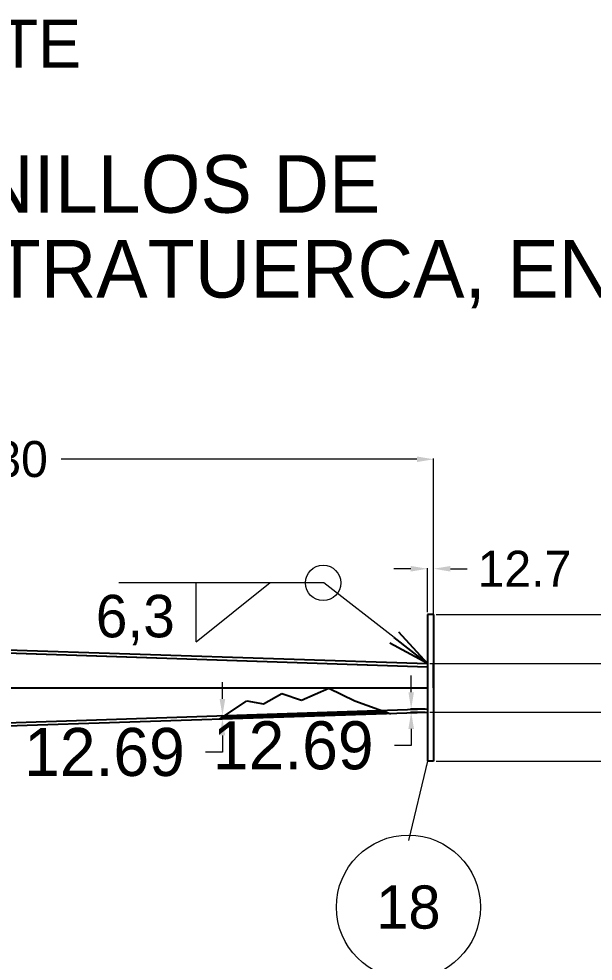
# Model space of a CAD drawing. Header units: centimetres. Extents: x 14 to 66415, y 14 to 43040.
# Drawn here: x 41928 to 44320, y 36789 to 40716 of the extents above; entities that cross this region are included whole.
import ezdxf
from ezdxf.enums import TextEntityAlignment as Align

# ---------------------------------------------------------------- set-up
doc = ezdxf.new("R2010")
doc.units = ezdxf.units.CM
doc.header["$LTSCALE"] = 10
doc.header["$MEASUREMENT"] = 0
doc.layers.get('0').update_dxf_attribs({"linetype": 'CONTINUOUS'})
doc.layers.get('DEFPOINTS').update_dxf_attribs({"color": 2, "linetype": 'CONTINUOUS'})
for name, color, linetype in [('ACERO1', 144, 'CONTINUOUS'), ('DIMENCIONES', 252, 'CONTINUOUS'), ('TEXT', 7, 'CONTINUOUS'), ('TEXTOS', 7, 'CONTINUOUS')]:
    doc.layers.add(name, color=color, linetype=linetype)
doc.styles.get("Standard").update_dxf_attribs({"font": ''})
doc.styles.add('Zurich', font='')
doc.styles.get('Standard').set_extended_font_data('Zurich Ex BT')
doc.styles.get('Zurich').set_extended_font_data('Zurich Ex BT')
doc.dimstyles.get("Standard").update_dxf_attribs({"dimtxt": 200, "dimasz": 80, "dimexe": 3, "dimexo": 10, "dimgap": 0.09, "dimtad": 0, "dimtih": 1, "dimtoh": 1, "dimzin": 0, "dimdsep": 46, "dimtxsty": 'Standard', "dimcen": 0.09, "dimclrd": 256, "dimclre": 256, "dimclrt": 256, "dimadec": 0, "dimazin": 0, "dimtfac": 1, "dimtofl": 0, "dimtmove": 0, "dimatfit": 3, "dimfxl": 0, "dimtolj": 1, "dimtzin": 0, "dimlwd": 0, "dimlwe": 0, "dimarcsym": 0})

# ---------------------------------------------------------------- blocks, each defined once
blk = doc.blocks.new('*D162')
at = {"layer": 'DEFPOINTS', "color": 0}
for p in [(43630.6, 38029.1), (43630.6, 37827.4), (44511.9, 37827.4)]:
    blk.add_point(p, dxfattribs=at)
at = {"layer": 'DIMENCIONES', "lineweight": 0}
for p, q in [((44511.9, 38099.1), (44511.9, 38169.1)), ((43640.6, 38029.1), (44514.9, 38029.1)), ((43640.6, 37827.4), (44514.9, 37827.4)), ((44511.9, 37757.4), (44511.9, 37687.4))]:
    blk.add_line(p, q, dxfattribs=at)
at = {"layer": 'DIMENCIONES'}
for points in [[(44500.3, 38099.1), (44523.6, 38099.1), (44511.9, 38029.1)], [(44500.3, 37757.4), (44523.6, 37757.4), (44511.9, 37827.4)]]:
    blk.add_solid(points, dxfattribs=at)
at = {"layer": 'DIMENCIONES', "insert": (44511.9, 37928.3), "char_height": 150, "attachment_point": 5}
blk.add_mtext('\\A1;100', dxfattribs=at)
blk = doc.blocks.new('*D163')
at = {"layer": 'DEFPOINTS', "color": 0}
for p in [(43656, 38234.3), (43656, 37622.3), (45131.5, 37622.3)]:
    blk.add_point(p, dxfattribs=at)
at = {"layer": 'DIMENCIONES', "lineweight": 0}
for p, q in [((43666, 38234.3), (45134.5, 38234.3)), ((45131.5, 38164.3), (45131.5, 37968.9)), ((45131.5, 37692.3), (45131.5, 37816)), ((43666, 37622.3), (45134.5, 37622.3))]:
    blk.add_line(p, q, dxfattribs=at)
at = {"layer": 'DIMENCIONES'}
for points in [[(45119.8, 38164.3), (45143.2, 38164.3), (45131.5, 38234.3)], [(45119.8, 37692.3), (45143.2, 37692.3), (45131.5, 37622.3)]]:
    blk.add_solid(points, dxfattribs=at)
at = {"layer": 'DIMENCIONES', "insert": (45131.5, 37892.4), "char_height": 150, "attachment_point": 5}
blk.add_mtext('\\A1;306', dxfattribs=at)
blk = doc.blocks.new('*D164')
at = {"layer": 'DEFPOINTS', "color": 0}
for p in [(43656, 38424.6), (43630.6, 38234.3), (43656, 38234.3)]:
    blk.add_point(p, dxfattribs=at)
at = {"layer": 'DIMENCIONES', "lineweight": 0}
for p, q in [((43560.6, 38424.6), (43490.6, 38424.6)), ((43630.6, 38244.3), (43630.6, 38427.6)), ((43656, 38244.3), (43656, 38427.6)), ((43726, 38424.6), (43796, 38424.6))]:
    blk.add_line(p, q, dxfattribs=at)
at = {"layer": 'DIMENCIONES'}
for points in [[(43560.6, 38436.2), (43560.6, 38412.9), (43630.6, 38424.6)], [(43726, 38436.2), (43726, 38412.9), (43656, 38424.6)]]:
    blk.add_solid(points, dxfattribs=at)
at = {"layer": 'DIMENCIONES', "insert": (44034.1, 38424.6), "char_height": 150, "attachment_point": 5}
blk.add_mtext('\\A1;12.7', dxfattribs=at)
blk = doc.blocks.new('*D165')
at = {"layer": 'DEFPOINTS', "color": 0}
for p in [(42776.2, 37799.7), (42784.2, 37799.7), (42784.5, 37812.4)]:
    blk.add_point(p, dxfattribs=at)
at = {"layer": 'TEXTOS', "lineweight": 0}
for p, q in [((42776.2, 37882.4), (42776.2, 37952.4)), ((42774.5, 37812.4), (42773.2, 37812.4)), ((42774.2, 37799.7), (42773.2, 37799.7)), ((42776.2, 37729.7), (42776.2, 37659.7)), ((42776.2, 37659.7), (42706.2, 37659.7))]:
    blk.add_line(p, q, dxfattribs=at)
at = {"layer": 'TEXTOS'}
for points in [[(42764.5, 37882.4), (42787.9, 37882.4), (42776.2, 37812.4)], [(42764.5, 37729.7), (42787.9, 37729.7), (42776.2, 37799.7)]]:
    blk.add_solid(points, dxfattribs=at)
at = {"layer": 'TEXTOS', "insert": (42285, 37659.7), "char_height": 200, "attachment_point": 5}
blk.add_mtext('\\A1;12.69', dxfattribs=at)
blk = doc.blocks.new('*D166')
at = {"layer": 'DEFPOINTS', "color": 0}
for p in [(43562.4, 37827.4), (43630.2, 37840.1), (43630.6, 37827.4)]:
    blk.add_point(p, dxfattribs=at)
at = {"layer": 'TEXTOS', "lineweight": 0}
for p, q in [((43562.4, 37910.1), (43562.4, 37980.1)), ((43620.2, 37840.1), (43559.4, 37840.1)), ((43620.6, 37827.4), (43559.4, 37827.4)), ((43562.4, 37757.4), (43562.4, 37687.4)), ((43562.4, 37687.4), (43492.4, 37687.4))]:
    blk.add_line(p, q, dxfattribs=at)
at = {"layer": 'TEXTOS'}
for points in [[(43550.8, 37910.1), (43574.1, 37910.1), (43562.4, 37840.1)], [(43550.8, 37757.4), (43574.1, 37757.4), (43562.4, 37827.4)]]:
    blk.add_solid(points, dxfattribs=at)
at = {"layer": 'TEXTOS', "insert": (43071.2, 37687.4), "char_height": 200, "attachment_point": 5}
blk.add_mtext('\\A1;12.69', dxfattribs=at)
blk = doc.blocks.new('*D211')
at = {"layer": 'DEFPOINTS', "color": 0}
for p in [(43656, 38880.8), (39996, 38148.3), (43656, 37928.3)]:
    blk.add_point(p, dxfattribs=at)
at = {"layer": 'DIMENCIONES', "lineweight": 0}
for p, q in [((39996, 38158.3), (39996, 38883.8)), ((40066, 38880.8), (41547.3, 38880.8)), ((43586, 38880.8), (42104.7, 38880.8)), ((43656, 37938.3), (43656, 38883.8))]:
    blk.add_line(p, q, dxfattribs=at)
at = {"layer": 'DIMENCIONES'}
for points in [[(40066, 38892.5), (40066, 38869.1), (39996, 38880.8)], [(43586, 38892.5), (43586, 38869.1), (43656, 38880.8)]]:
    blk.add_solid(points, dxfattribs=at)
at = {"layer": 'DIMENCIONES', "insert": (41826, 38880.8), "char_height": 150, "attachment_point": 5}
blk.add_mtext('\\A1;1830', dxfattribs=at)

msp = doc.modelspace()

# ---------------------------------------------------------------- hatches: boundary and pattern name
at = {"layer": 'TEXTOS'}
h = msp.add_hatch(dxfattribs=at)
h.set_pattern_fill('ANSI31', color=256, scale=30, style=0)
h.set_pattern_definition([(45, (280355.0504, -98771.437), (-2.65165043, 2.65165043), [])])
h.paths.add_polyline_path([(43472.535, 37822.248), (43440.48, 37833.904), (42784.543, 37812.398), (42764.67, 37799.039)])

# ---------------------------------------------------------------- linework, layer by layer
at = {"color": 0, "linetype": 'ByBlock'}
for p, q in [((43630.592, 38029.096), (43490.954, 38137.945)), ((43509.096, 38161.218), (43630.592, 38029.096)), ((43630.592, 38029.096), (43472.813, 38114.672))]:
    msp.add_line(p, q, dxfattribs=at)
at = {"layer": 'ACERO1'}
for p, q in [((43630.592, 38234.263), (43630.592, 37622.263)), ((43655.992, 38234.263), (43630.592, 38234.263)), ((43655.992, 38234.263), (43655.992, 37622.263)), ((39995.576, 38135.57), (43630.176, 38016.403)), ((39995.992, 38148.263), (43630.592, 38029.096)), ((39995.992, 38135.556), (43630.592, 38016.389)), ((43655.992, 37928.263), (43655.992, 38029.096)), ((39995.992, 37928.263), (43630.592, 37928.263)), ((43655.992, 37928.263), (43655.992, 37828.263)), ((39995.576, 37720.956), (43630.176, 37840.123)), ((39995.992, 37708.263), (43630.592, 37827.43)), ((43655.992, 37622.263), (43630.592, 37622.263))]:
    msp.add_line(p, q, dxfattribs=at)
at = {"layer": 'TEXT', "lineweight": 5}
for p, q in [((43198.864, 38365.633), (42344.393, 38365.633)), ((42667.42, 38120.253), (42667.42, 38367.247)), ((42667.42, 38120.253), (42974.828, 38367.247)), ((43490.954, 38137.945), (43198.864, 38365.633))]:
    msp.add_line(p, q, dxfattribs=at)
for centre, radius in [((43195.776, 38365.633), 73.651), ((43550.714, 37014.768), 300)]:
    msp.add_circle(centre, radius, dxfattribs=at)
at = {"layer": 'TEXTOS'}
for p, q in [((42947.965, 37861.234), (43023.971, 37904.664)), ((43023.971, 37904.664), (43105.406, 37877.521)), ((43105.406, 37877.521), (43219.415, 37926.379)), ((43219.415, 37926.379), (43327.994, 37874.806)), ((42763.717, 37798.399), (42877.388, 37874.806)), ((42877.388, 37874.806), (42947.965, 37861.234)), ((43327.994, 37874.806), (43477.292, 37820.518))]:
    msp.add_line(p, q, dxfattribs=at)

# ---------------------------------------------------------------- texts
for s, p in [('3 TORNILLOS DE ', (40812.354, 39908.167)), ('Y CONTRATUERCA, EN CADA LADO', (40806.665, 39554.539))]:
    msp.add_text(s, height=240).set_placement(p)
at = {"layer": 'TEXT', "linetype": 'ByBlock', "lineweight": 5}
msp.add_text('EJE DEL POSTE', height=200, dxfattribs=at).set_placement((41154.363, 40613.331), align=Align.MIDDLE_CENTER)
at = {"layer": 'TEXT', "linetype": 'ByBlock', "lineweight": 5, "style": 'Zurich'}
msp.add_text('6,3', height=177.0505, dxfattribs=at).set_placement((42413.494, 38212.107), align=Align.MIDDLE)
at = {"layer": 'TEXTOS', "lineweight": 5}
msp.add_text('18', height=180, dxfattribs=at).set_placement((43550.714, 37014.768), align=Align.MIDDLE)

# ---------------------------------------------------------------- dimensions: what is measured, and where the dimension line sits
at = {"layer": 'DIMENCIONES', "color": 0}
dim = msp.add_linear_dim(base=(43655.992, 38880.808), p1=(39995.992, 38148.263), p2=(43655.992, 37928.263), text='1830', dimstyle='Standard', override={"dimtxt": 150, "dimasz": 70}, dxfattribs=at)
dim.commit()
dim.dimension.update_dxf_attribs({"geometry": '*D211', "text_midpoint": (41825.992, 38880.808)})
at = {"layer": 'DIMENCIONES'}
dim = msp.add_linear_dim(base=(43655.992, 38424.57), p1=(43630.592, 38234.263), p2=(43655.992, 38234.263), text='12.7', dimstyle='Standard', override={"dimtxt": 150, "dimasz": 70}, dxfattribs=at)
dim.commit()
dim.dimension.update_dxf_attribs({"geometry": '*D164', "text_midpoint": (44034.15, 38424.57)})
for base, p1, p2, text, picture, middle in [((45131.484, 37622.263), (43655.992, 38234.263), (43655.992, 37622.263), '306', '*D163', (45131.484, 37892.442)), ((44511.938, 37827.43), (43630.592, 38029.096), (43630.592, 37827.43), '100', '*D162', (44511.938, 37928.263))]:
    dim = msp.add_linear_dim(base=base, p1=p1, p2=p2, angle=90, text=text, dimstyle='Standard', override={"dimtxt": 150, "dimasz": 70}, dxfattribs=at)
    dim.commit()
    dim.dimension.update_dxf_attribs({"geometry": picture, "text_midpoint": middle, "dimtype": 160})
at = {"layer": 'TEXTOS'}
for base, p1, p2, picture, middle in [((43562.418, 37827.43), (43630.176, 37840.123), (43630.592, 37827.43), '*D166', (43071.176, 37687.43)), ((42776.21018, 37799.70285), (42784.54327, 37812.3978), (42784.18518, 37799.70285), '*D165', (42284.96763, 37659.70285))]:
    dim = msp.add_linear_dim(base=base, p1=p1, p2=p2, angle=90, dimstyle='Standard', override={"dimasz": 70}, dxfattribs=at)
    dim.commit()
    dim.dimension.update_dxf_attribs({"geometry": picture, "text_midpoint": middle})

# ---------------------------------------------------------------- leaders
msp.add_leader([(43630.592, 37622.263), (43550.714, 37292.218)], dimstyle='Standard', override={"dimasz": 20, "dimgap": 0.09, "dimtad": 0, "dimclrd": 256}, dxfattribs=at)

doc.saveas('drawing.dxf')
